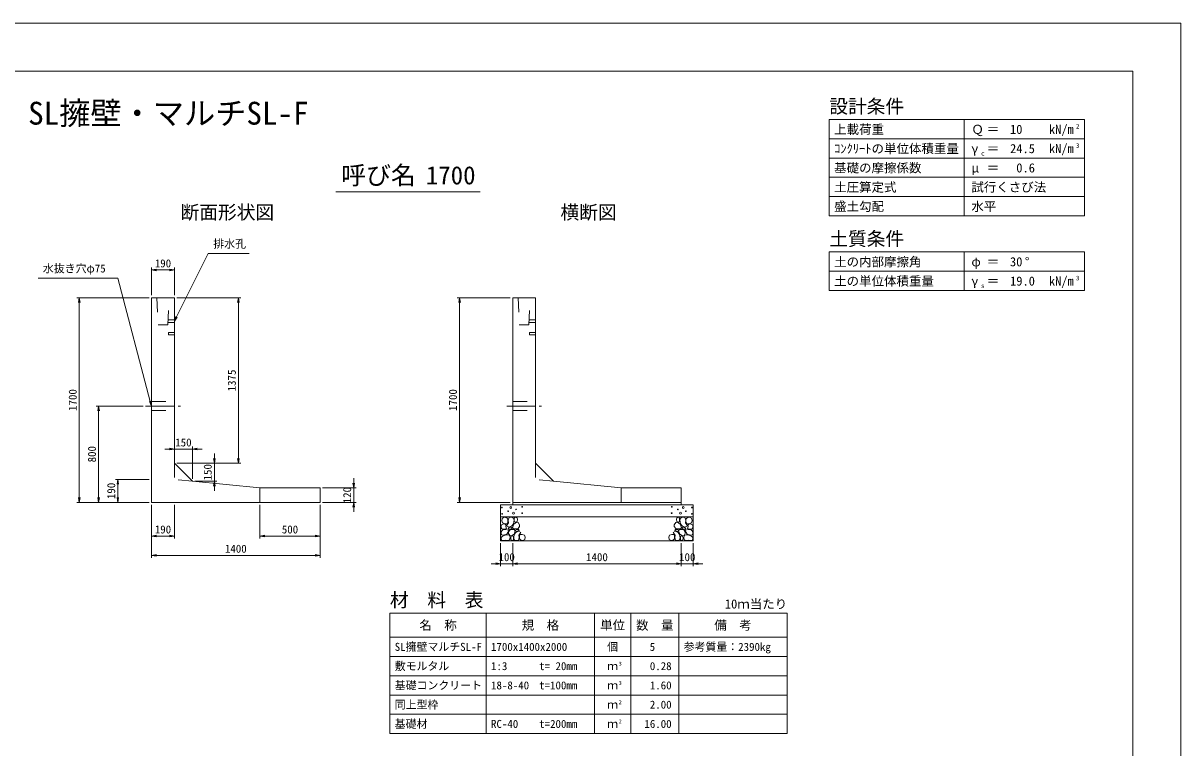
# Model space of a CAD drawing. Units: millimetres at full size, sheet at 1:20. Extents: x 95510 to 112330, y -109759 to -97879.
# Drawn here: x 102714 to 112330, y -103898 to -97879 of the extents above; entities that cross this region are included whole.
import ezdxf
from ezdxf.enums import TextEntityAlignment as Align

# ---------------------------------------------------------------- set-up
doc = ezdxf.new("R2010")
doc.units = ezdxf.units.MM
doc.header["$LTSCALE"] = 20
doc.linetypes.add('CHAIN', pattern=[18.5, 12, -1.5, 3.5, -1.5])
doc.linetypes.add('DASHED_SPACED', pattern=[12, 6, -6])
for name, color, linetype, lineweight in [('D-BMK', 2, 'CHAIN', 13), ('D-DCR-HCHn', 4, 'Continuous', 9), ('D-MTR-FRAM', 7, 'Continuous', 13), ('D-MTR-LINE', 7, 'Continuous', 13), ('D-STR-DIM', 7, 'Continuous', 9), ('D-STR-STRn', 1, 'Continuous', 13), ('D-STR-TXT', 7, 'Continuous', 9), ('D-TTL', 2, 'Continuous', 13), ('D-TTL-FRAM', 2, 'Continuous', 13), ('D-TTL-LINE', 7, 'Continuous', 18), ('D-TTL-TXT', 7, 'Continuous', 13)]:
    doc.layers.add(name, color=color, linetype=linetype, lineweight=lineweight)
doc.layers.add('D-MTR', color=7, linetype='Continuous')
doc.layers.add('D-MTR-TXT', color=7, linetype='Continuous')
doc.styles.add('ＭＳ ゴシック', font='')
doc.styles.get('ＭＳ ゴシック').set_extended_font_data('MS Gothic')

# ---------------------------------------------------------------- blocks, each defined once
blk = doc.blocks.new('open_arrow')
at = {"color": 0, "linetype": 'Continuous', "lineweight": -2}
blk.add_lwpolyline([(7.5, 1.25), (0, 0), (7.5, -1.25)], dxfattribs=at)

msp = doc.modelspace()

# ---------------------------------------------------------------- linework, layer by layer
at = {"layer": 'D-BMK'}
for p, q in [((103730.11, -101058.73), (104020.11, -101058.73)), ((106730.11, -101058.73), (107020.11, -101058.73))]:
    msp.add_line(p, q, dxfattribs=at)
at = {"layer": 'D-DCR-HCHn'}
for points in [[(106731.31, -101987.13), (106710.51, -101982.51), (106692.01, -101991.76), (106689.7, -102012.56), (106694.33, -102028.74), (106717.44, -102035.67), (106733.62, -102035.67), (106740.55, -102024.12), (106740.55, -101998.69)], [(106749.8, -101984.82), (106742.87, -102005.62), (106745.18, -102028.74), (106729, -102054.17), (106749.8, -102065.72), (106772.91, -102054.17), (106786.78, -102035.67), (106791.41, -102005.62), (106786.78, -101989.44), (106772.91, -101982.51)], [(106789.09, -102040.3), (106777.54, -102068.03), (106786.78, -102079.59), (106814.52, -102079.59), (106826.08, -102074.97), (106837.64, -102058.79), (106837.64, -102044.92), (106826.08, -102026.43), (106812.21, -102024.12)], [(106793.72, -101989.44), (106793.72, -102017.18), (106805.27, -102024.12), (106816.83, -102017.18), (106819.14, -102001), (106816.83, -101987.13), (106800.65, -101982.51)], [(108171.13, -102040.3), (108182.68, -102068.03), (108173.44, -102079.59), (108145.7, -102079.59), (108134.14, -102074.97), (108122.58, -102058.79), (108122.58, -102044.92), (108134.14, -102026.43), (108148.01, -102024.12)], [(108166.5, -101989.44), (108166.5, -102017.18), (108154.95, -102024.12), (108143.39, -102017.18), (108141.08, -102001), (108143.39, -101987.13), (108159.57, -101982.51)], [(108210.42, -101984.82), (108217.35, -102005.62), (108215.04, -102028.74), (108231.22, -102054.17), (108210.42, -102065.72), (108187.31, -102054.17), (108173.44, -102035.67), (108168.81, -102005.62), (108173.44, -101989.44), (108187.31, -101982.51)], [(108228.91, -101987.13), (108249.71, -101982.51), (108268.21, -101991.76), (108270.52, -102012.56), (108265.9, -102028.74), (108242.78, -102035.67), (108226.6, -102035.67), (108219.67, -102024.12), (108219.67, -101998.69)], [(106687.39, -102044.92), (106680.46, -102065.72), (106689.7, -102079.59), (106712.82, -102081.9), (106728.6, -102075.13), (106722.06, -102058.79), (106726.69, -102049.54), (106717.44, -102040.3), (106703.57, -102035.67)], [(106731.27, -102121.72), (106748.39, -102096.04), (106746.25, -102089.62), (106722.7, -102083.19), (106701.3, -102085.33), (106686.32, -102098.18), (106684.18, -102113.16), (106686.32, -102128.14), (106703.44, -102132.42)], [(106754.42, -102065.72), (106742.87, -102074.97), (106747.49, -102081.9), (106763.67, -102081.9), (106770.6, -102079.59), (106775.23, -102070.35), (106768.29, -102063.41)], [(106791.19, -102121.72), (106801.89, -102096.04), (106793.33, -102085.33), (106767.65, -102085.33), (106756.95, -102089.62), (106746.25, -102104.6), (106746.25, -102117.44), (106756.95, -102134.56), (106769.79, -102136.7)], [(106827.58, -102173.08), (106834, -102153.82), (106831.86, -102132.42), (106846.84, -102108.88), (106827.58, -102098.18), (106806.17, -102108.88), (106793.33, -102126), (106789.05, -102153.82), (106793.33, -102168.8), (106806.17, -102175.22)], [(106823.3, -102098.18), (106834, -102089.62), (106829.72, -102083.19), (106814.73, -102083.19), (106808.31, -102085.33), (106804.03, -102093.9), (106810.45, -102100.32)], [(108132.64, -102173.08), (108126.22, -102153.82), (108128.36, -102132.42), (108113.38, -102108.88), (108132.64, -102098.18), (108154.05, -102108.88), (108166.89, -102126), (108171.17, -102153.82), (108166.89, -102168.8), (108154.05, -102175.22)], [(108136.92, -102098.18), (108126.22, -102089.62), (108130.5, -102083.19), (108145.49, -102083.19), (108151.91, -102085.33), (108156.19, -102093.9), (108149.77, -102100.32)], [(108169.03, -102121.72), (108158.33, -102096.04), (108166.89, -102085.33), (108192.57, -102085.33), (108203.27, -102089.62), (108213.97, -102104.6), (108213.97, -102117.44), (108203.27, -102134.56), (108190.43, -102136.7)], [(108205.8, -102065.72), (108217.35, -102074.97), (108212.73, -102081.9), (108196.55, -102081.9), (108189.62, -102079.59), (108184.99, -102070.35), (108191.93, -102063.41)], [(108228.96, -102121.72), (108211.83, -102096.04), (108213.97, -102089.62), (108237.52, -102083.19), (108258.92, -102085.33), (108273.9, -102098.18), (108276.04, -102113.16), (108273.9, -102128.14), (108256.78, -102132.42)], [(108272.83, -102044.92), (108279.76, -102065.72), (108270.52, -102079.59), (108247.4, -102081.9), (108231.62, -102075.13), (108238.16, -102058.79), (108233.53, -102049.54), (108242.78, -102040.3), (108256.65, -102035.67)], [(106739.83, -102175.22), (106754.81, -102168.8), (106759.09, -102147.4), (106750.53, -102132.42), (106735.55, -102128.14), (106716.28, -102130.28), (106694.88, -102138.84), (106684.18, -102151.68), (106684.18, -102166.66), (106690.6, -102175.22), (106716.28, -102173.08)], [(106786.91, -102168.8), (106786.91, -102143.12), (106776.21, -102136.7), (106765.51, -102143.12), (106763.37, -102158.1), (106765.51, -102170.94), (106780.49, -102175.22)], [(106844.7, -102170.94), (106863.96, -102175.22), (106881.08, -102166.66), (106883.22, -102147.4), (106878.94, -102132.42), (106857.54, -102126), (106842.56, -102126), (106836.14, -102136.7), (106836.14, -102160.24)], [(108115.52, -102170.94), (108096.26, -102175.22), (108079.14, -102166.66), (108077, -102147.4), (108081.28, -102132.42), (108102.68, -102126), (108117.66, -102126), (108124.08, -102136.7), (108124.08, -102160.24)], [(108173.31, -102168.8), (108173.31, -102143.12), (108184.01, -102136.7), (108194.71, -102143.12), (108196.85, -102158.1), (108194.71, -102170.94), (108179.73, -102175.22)], [(108220.39, -102175.22), (108205.41, -102168.8), (108201.13, -102147.4), (108209.69, -102132.42), (108224.67, -102128.14), (108243.94, -102130.28), (108265.34, -102138.84), (108276.04, -102151.68), (108276.04, -102166.66), (108269.62, -102175.22), (108243.94, -102173.08)]]:
    msp.add_lwpolyline(points, close=True, dxfattribs=at)
for centre, radius in [((106690.84, -101901.3), 3), ((106742.4, -101932.97), 3), ((106763.45, -101901.3), 7.5), ((106807.82, -101917.09), 3), ((106858.24, -101895.25), 3), ((108101.98, -101895.25), 3), ((108152.4, -101917.09), 3), ((108196.77, -101901.3), 7.5), ((108217.82, -101932.97), 3), ((108269.38, -101901.3), 3), ((106691.98, -101954.81), 3), ((106786.77, -101948.76), 7.5), ((106859.38, -101948.76), 3), ((108100.84, -101948.76), 3), ((108173.45, -101948.76), 7.5), ((108268.24, -101954.81), 3)]:
    msp.add_circle(centre, radius, dxfattribs=at)
at = {"layer": 'D-MTR-FRAM'}
for p, q in [((105760.11, -102778.73), (109060.11, -102778.73)), ((105760.11, -102778.73), (105760.11, -103778.73)), ((109060.11, -102778.73), (109060.11, -103778.73)), ((105760.11, -103778.73), (109060.11, -103778.73))]:
    msp.add_line(p, q, dxfattribs=at)
at = {"layer": 'D-MTR-LINE'}
for p, q in [((106560.11, -102778.73), (106560.11, -103778.73)), ((107460.11, -102778.73), (107460.11, -103778.73)), ((107760.11, -102778.73), (107760.11, -103778.73)), ((108160.11, -102778.73), (108160.11, -103778.73)), ((105760.11, -102978.73), (109060.11, -102978.73)), ((105760.11, -103138.73), (109060.11, -103138.73)), ((105760.11, -103298.73), (109060.11, -103298.73)), ((105760.11, -103458.73), (109060.11, -103458.73)), ((105760.11, -103618.73), (109060.11, -103618.73))]:
    msp.add_line(p, q, dxfattribs=at)
at = {"layer": 'D-STR-DIM'}
for p, q in [((103780.11, -100138.73), (103780.11, -99908.73)), ((103970.11, -100138.73), (103970.11, -99908.73)), ((103780.11, -99928.73), (103970.11, -99928.73)), ((103760.11, -100158.73), (103160.11, -100158.73)), ((103180.11, -101858.73), (103180.11, -100158.73)), ((103990.11, -100158.73), (104521.79, -100158.73)), ((104501.79, -101533.52), (104501.79, -100158.73)), ((106760.11, -100158.73), (106318.55, -100158.73)), ((106338.55, -101858.73), (106338.55, -100158.73)), ((103710.11, -101058.73), (103320.11, -101058.73)), ((103340.11, -101858.73), (103340.11, -101058.73)), ((103890.11, -101416.1), (104200.11, -101416.1)), ((103970.11, -101513.52), (103970.11, -101396.1)), ((104120.11, -101663.52), (104120.11, -101396.1)), ((103990.11, -101533.52), (104321.79, -101533.52)), ((103990.11, -101533.52), (104521.79, -101533.52)), ((104301.79, -101763.52), (104301.79, -101453.52)), ((103760.11, -101668.73), (103480.11, -101668.73)), ((103500.11, -101858.73), (103500.11, -101668.73)), ((104140.11, -101683.52), (104321.79, -101683.52)), ((105200.11, -101738.73), (105480.11, -101738.73)), ((105460.11, -101658.73), (105460.11, -101938.73)), ((103760.11, -101858.73), (103160.11, -101858.73)), ((103760.11, -101858.73), (103320.11, -101858.73)), ((103760.11, -101858.73), (103480.11, -101858.73)), ((103780.11, -101878.73), (103780.11, -102318.73)), ((103780.11, -101878.73), (103780.11, -102158.73)), ((103970.11, -101878.73), (103970.11, -102158.73)), ((104680.11, -101878.73), (104680.11, -102158.73)), ((105180.11, -101878.73), (105180.11, -102318.73)), ((105180.11, -101878.73), (105180.11, -102158.73)), ((105200.11, -101858.73), (105480.11, -101858.73)), ((106760.11, -101858.73), (106318.55, -101858.73)), ((103780.11, -102138.73), (103970.11, -102138.73)), ((104680.11, -102138.73), (105180.11, -102138.73)), ((106680.11, -102198.73), (106680.11, -102388.73)), ((106780.11, -102198.73), (106780.11, -102388.73)), ((106780.11, -102198.73), (106780.11, -102388.73)), ((108180.11, -102198.73), (108180.11, -102388.73)), ((108180.11, -102198.73), (108180.11, -102388.73)), ((108280.11, -102198.73), (108280.11, -102388.73)), ((105180.11, -102298.73), (103780.11, -102298.73)), ((106860.11, -102368.73), (106600.11, -102368.73)), ((106780.11, -102368.73), (108180.11, -102368.73)), ((108100.11, -102368.73), (108360.11, -102368.73))]:
    msp.add_line(p, q, dxfattribs=at)
at = {"layer": 'D-STR-STRn'}
for p, q in [((103780.11, -101858.73), (103780.11, -100158.73)), ((103780.11, -100158.73), (103970.11, -100158.73)), ((103970.11, -100158.73), (103970.11, -101533.52)), ((106780.11, -101858.73), (106780.11, -100158.73)), ((106780.11, -100158.73), (106970.11, -100158.73)), ((106970.11, -100158.73), (106970.11, -101533.52)), ((104120.11, -101683.52), (103970.11, -101533.52)), ((107120.11, -101683.52), (106970.11, -101533.52)), ((104120.11, -101683.52), (104680.11, -101738.73)), ((104680.11, -101738.73), (105180.11, -101738.73)), ((104680.11, -101858.73), (104680.11, -101738.73)), ((105180.11, -101738.73), (105180.11, -101858.73)), ((107120.11, -101683.52), (107680.11, -101738.73)), ((107680.11, -101738.73), (108180.11, -101738.73)), ((107680.11, -101858.73), (107680.11, -101738.73)), ((108180.11, -101738.73), (108180.11, -101858.73)), ((105180.11, -101858.73), (103780.11, -101858.73)), ((106680.11, -102178.73), (106680.11, -101878.73)), ((106680.11, -101878.73), (108280.11, -101878.73)), ((106780.11, -101858.73), (106780.11, -101878.73)), ((108180.11, -101858.73), (106780.11, -101858.73)), ((108180.11, -101858.73), (108180.11, -101878.73)), ((108280.11, -101878.73), (108280.11, -102178.73)), ((106680.11, -101978.73), (108280.11, -101978.73)), ((106680.11, -102178.73), (108280.11, -102178.73))]:
    msp.add_line(p, q, dxfattribs=at)
at = {"layer": 'D-STR-STRn', "linetype": 'DASHED_SPACED'}
for p, q in [((103825.11, -100158.73), (103835.11, -100383.73)), ((103915.11, -100383.73), (103925.11, -100158.73)), ((106825.11, -100158.73), (106835.11, -100383.73)), ((106915.11, -100383.73), (106925.11, -100158.73)), ((103835.11, -100383.73), (103915.11, -100383.73)), ((103916, -100363.73), (103970.11, -100363.73)), ((103916.89, -100343.73), (103970.11, -100343.73)), ((106835.11, -100383.73), (106915.11, -100383.73)), ((106916, -100363.73), (106970.11, -100363.73)), ((106916.89, -100343.73), (106970.11, -100343.73)), ((103780.11, -101021.23), (103970.11, -101021.23)), ((106780.11, -101021.23), (106970.11, -101021.23)), ((103780.11, -101096.23), (103970.11, -101096.23)), ((106780.11, -101096.23), (106970.11, -101096.23))]:
    msp.add_line(p, q, dxfattribs=at)
at = {"layer": 'D-STR-STRn', "color": 2, "linetype": 'DASHED_SPACED'}
for p, q in [((103970.11, -101533.52), (103970.11, -101668.73)), ((106970.11, -101533.52), (106970.11, -101668.73)), ((104120.11, -101683.52), (103970.11, -101668.73)), ((107120.11, -101683.52), (106970.11, -101668.73))]:
    msp.add_line(p, q, dxfattribs=at)
at = {"layer": 'D-STR-STRn', "linetype": 'DASHED_SPACED'}
for points in [[(103970.11, -100449.23), (103920.11, -100449.23), (103920.11, -100468.23), (103970.11, -100468.23)], [(106970.11, -100449.23), (106920.11, -100449.23), (106920.11, -100468.23), (106970.11, -100468.23)]]:
    msp.add_lwpolyline(points, dxfattribs=at)
at = {"layer": 'D-STR-TXT'}
for p, q in [((104250.11, -99791.51), (104592.29, -99791.51)), ((103500.11, -99996.51), (102837.93, -99996.51))]:
    msp.add_line(p, q, dxfattribs=at)
for points in [[(103970.11, -100353.73), (103987.94, -100317.92), (104250.11, -99791.51)], [(103780.11, -101058.73), (103769.91, -101020.05), (103500.11, -99996.51)]]:
    msp.add_lwpolyline(points, dxfattribs=at)
at = {"layer": 'D-TTL'}
for points in [[(95510.11, -109758.73), (112330.11, -109758.73), (112330.11, -97878.73), (95510.11, -97878.73)], [(95910.11, -109358.73), (111930.11, -109358.73), (111930.11, -98278.73), (95910.11, -98278.73)]]:
    msp.add_lwpolyline(points, close=True, dxfattribs=at)
at = {"layer": 'D-TTL-FRAM'}
for p, q in [((111530.11, -98678.73), (109410.11, -98678.73)), ((109410.11, -98678.73), (109410.11, -99478.73)), ((111530.11, -98678.73), (111530.11, -99478.73)), ((111530.11, -99478.73), (109410.11, -99478.73)), ((111530.11, -99778.73), (109410.11, -99778.73)), ((109410.11, -99778.73), (109410.11, -100098.73)), ((111530.11, -99778.73), (111530.11, -100098.73)), ((111530.11, -100098.73), (109410.11, -100098.73))]:
    msp.add_line(p, q, dxfattribs=at)
at = {"layer": 'D-TTL-LINE'}
for p, q in [((110530.11, -98678.73), (110530.11, -99478.73)), ((111530.11, -98838.73), (109410.11, -98838.73)), ((111530.11, -98998.73), (109410.11, -98998.73)), ((111530.11, -99158.73), (109410.11, -99158.73)), ((111530.11, -99318.73), (109410.11, -99318.73)), ((110530.11, -99778.73), (110530.11, -100098.73)), ((111530.11, -99938.73), (109410.11, -99938.73))]:
    msp.add_line(p, q, dxfattribs=at)
at = {"layer": 'D-TTL-TXT'}
msp.add_line((105310.11, -99278.73), (106510.11, -99278.73), dxfattribs=at)

# ---------------------------------------------------------------- block references
at = {"layer": 'D-STR-DIM', "xscale": 5.33, "yscale": 5.33}
for p in [(103780.11, -99928.73), (104120.11, -101416.1), (103780.11, -102138.73), (104680.11, -102138.73), (103780.11, -102298.73), (106780.11, -102368.73), (106780.11, -102368.73), (108280.11, -102368.73)]:
    msp.add_blockref('open_arrow', p, dxfattribs=at)
for p, rotation in [((103970.11, -99928.73), 180), ((103180.11, -100158.73), 270), ((104501.79, -100158.73), 270), ((106338.55, -100158.73), 270), ((103340.11, -101058.73), 270), ((103970.11, -101416.1), 180), ((104301.79, -101533.52), 90), ((104501.79, -101533.52), 90), ((103500.11, -101668.73), 270), ((104301.79, -101683.52), 270), ((105460.11, -101738.73), 90), ((103180.11, -101858.73), 90), ((103340.11, -101858.73), 90), ((103500.11, -101858.73), 90), ((106338.55, -101858.73), 90), ((105460.11, -101858.73), 270), ((103970.11, -102138.73), 180), ((105180.11, -102138.73), 180), ((105180.11, -102298.73), 180), ((106680.11, -102368.73), 180), ((108180.11, -102368.73), 180), ((108180.11, -102368.73), 180)]:
    msp.add_blockref('open_arrow', p, dxfattribs=dict(at, rotation=rotation))
at = {"layer": 'D-STR-TXT', "xscale": 5.33, "yscale": 5.33}
for p, rotation in [((103970.11, -100353.73), 63.5), ((103780.11, -101058.73), 104.8)]:
    msp.add_blockref('open_arrow', p, dxfattribs=dict(at, rotation=rotation))

# ---------------------------------------------------------------- texts
at = {"layer": 'D-MTR', "style": 'ＭＳ ゴシック'}
msp.add_text('材\u3000料\u3000表', height=113.9, dxfattribs=at).set_placement((105760.11, -102760.58), align=Align.BOTTOM_LEFT)
msp.add_text('10ｍ当たり', height=75.95, dxfattribs=at).set_placement((109060.11, -102763.29), align=Align.BOTTOM_RIGHT)
at = {"layer": 'D-MTR-TXT', "style": 'ＭＳ ゴシック'}
for s, height, p in [('名\u3000称', 75.95, (106160.11, -102878.73)), ('規\u3000格', 75.95, (107010.11, -102878.73)), ('単位', 75.95, (107610.11, -102878.73)), ('数\u3000量', 75.95, (107960.11, -102878.73)), ('備\u3000考', 75.95, (108610.11, -102878.73)), ('個', 66.46, (107610.11, -103058.73)), ('ｍ', 66.46, (107610.11, -103218.73)), ('ｍ', 66.46, (107610.11, -103378.73)), ('ｍ', 66.46, (107610.11, -103538.73)), ('ｍ', 66.46, (107610.11, -103698.73))]:
    msp.add_text(s, height=height, dxfattribs=at).set_placement(p, align=Align.MIDDLE_CENTER)
for s, p in [('SL擁壁マルチSL-F', (105800.11, -103058.73)), ('1700x1400x2000', (106600.11, -103058.73)), ('参考質量：2390kg', (108200.11, -103058.73)), ('敷モルタル', (105800.11, -103218.73)), ('1:3', (106600.11, -103218.73)), ('t= 20mm', (107000.11, -103218.73)), ('基礎コンクリート', (105800.11, -103378.73)), ('18-8-40', (106600.11, -103378.73)), ('t=100mm', (107000.11, -103378.73)), ('同上型枠', (105800.11, -103538.73)), ('基礎材', (105800.11, -103698.73)), ('RC-40', (106600.11, -103698.73)), ('t=200mm', (107000.11, -103698.73))]:
    msp.add_text(s, height=66.46, dxfattribs=at).set_placement(p, align=Align.MIDDLE_LEFT)
for s, p in [('5', (107963.66, -103058.73)), ('0.28', (108100.11, -103218.73)), ('1.60', (108100.11, -103378.73)), ('2.00', (108100.11, -103538.73)), ('16.00', (108100.11, -103698.73))]:
    msp.add_text(s, height=66.46, dxfattribs=at).set_placement(p, align=Align.MIDDLE_RIGHT)
for s, p in [('3', (107660.11, -103225.1)), ('3', (107660.11, -103385.1)), ('2', (107660.11, -103545.1)), ('2', (107660.11, -103705.1))]:
    msp.add_text(s, height=33.23, dxfattribs=at).set_placement(p, align=Align.BOTTOM_LEFT)
at = {"layer": 'D-STR-DIM', "style": 'ＭＳ ゴシック'}
for s, p in [('190', (103875.11, -99873.73)), ('150', (104045.11, -101361.1)), ('190', (103875.11, -102083.73)), ('500', (104930.11, -102083.73)), ('1400', (104480.11, -102243.73)), ('100', (106730.11, -102313.73)), ('1400', (107480.11, -102313.73)), ('100', (108230.11, -102313.73))]:
    msp.add_text(s, height=66.46, dxfattribs=at).set_placement(p, align=Align.MIDDLE_CENTER)
for s, p in [('1375', (104446.79, -100846.12)), ('1700', (103125.11, -101008.73)), ('1700', (106283.55, -101008.73)), ('800', (103285.11, -101458.73)), ('150', (104246.79, -101608.52)), ('190', (103445.11, -101763.73)), ('120', (105405.11, -101798.73))]:
    msp.add_text(s, height=66.46, rotation=90, dxfattribs=at).set_placement(p, align=Align.MIDDLE_CENTER)
at = {"layer": 'D-STR-TXT', "style": 'ＭＳ ゴシック'}
for s, p in [('排水孔', (104293.14, -99764.26)), ('水抜き穴φ75', (102877.51, -99969.26))]:
    msp.add_text(s, height=66.46, dxfattribs=at).set_placement(p, align=Align.BOTTOM_LEFT)
at = {"layer": 'D-TTL-TXT', "style": 'ＭＳ ゴシック'}
for s, height, p in [('SL擁壁・マルチSL-F', 189.9, (103920.11, -98778.73)), ('呼び名', 151.9, (105665.11, -99263.73)), ('1700', 151.9, (106265.11, -99263.73)), ('断面形状図', 113.9, (104410.11, -99540.58)), ('横断図', 113.9, (107410.11, -99540.58))]:
    msp.add_text(s, height=height, dxfattribs=at).set_placement(p, align=Align.BOTTOM_CENTER)
for s, height, p in [('設計条件', 113.9, (109410.11, -98660.58)), ('上載荷重', 75.95, (109450.11, -98821.29)), ('Ｑ', 75.95, (110590.11, -98821.29)), ('＝', 75.95, (110718.11, -98821.29)), ('kN/m', 75.95, (111234.11, -98821.29)), ('2', 37.98, (111458.11, -98766.01)), ('ｺﾝｸﾘｰﾄの単位体積重量', 75.95, (109450.11, -98981.29)), ('γ', 75.95, (110590.11, -98981.29)), ('c', 37.98, (110670.11, -98990.01)), ('＝', 75.95, (110718.11, -98981.29)), ('kN/m', 75.95, (111234.11, -98981.29)), ('3', 37.98, (111458.11, -98926.01)), ('基礎の摩擦係数', 75.95, (109450.11, -99141.29)), ('μ', 75.95, (110590.11, -99141.29)), ('＝', 75.95, (110718.11, -99141.29)), ('土圧算定式', 75.95, (109450.11, -99301.29)), ('試行くさび法', 75.95, (110590.11, -99301.29)), ('盛土勾配', 75.95, (109450.11, -99461.29)), ('水平', 75.95, (110590.11, -99461.29)), ('土質条件', 113.9, (109410.11, -99760.58)), ('土の内部摩擦角', 75.95, (109450.11, -99921.29)), ('φ', 75.95, (110590.11, -99921.29)), ('＝', 75.95, (110718.11, -99921.29)), ('°', 75.95, (111034.11, -99921.29)), ('土の単位体積重量', 75.95, (109450.11, -100081.29)), ('γ', 75.95, (110590.11, -100081.29)), ('＝', 75.95, (110718.11, -100081.29)), ('kN/m', 75.95, (111234.11, -100081.29)), ('3', 37.98, (111458.11, -100026.01)), ('s', 37.98, (110670.11, -100090.01))]:
    msp.add_text(s, height=height, dxfattribs=at).set_placement(p, align=Align.BOTTOM_LEFT)
for s, p in [('10', (111014.11, -98821.29)), ('24.5', (111118.11, -98981.29)), ('0.6', (111118.11, -99141.29)), ('30', (111014.11, -99921.29)), ('19.0', (111118.11, -100081.29))]:
    msp.add_text(s, height=75.95, dxfattribs=at).set_placement(p, align=Align.BOTTOM_RIGHT)

doc.saveas('drawing.dxf')
